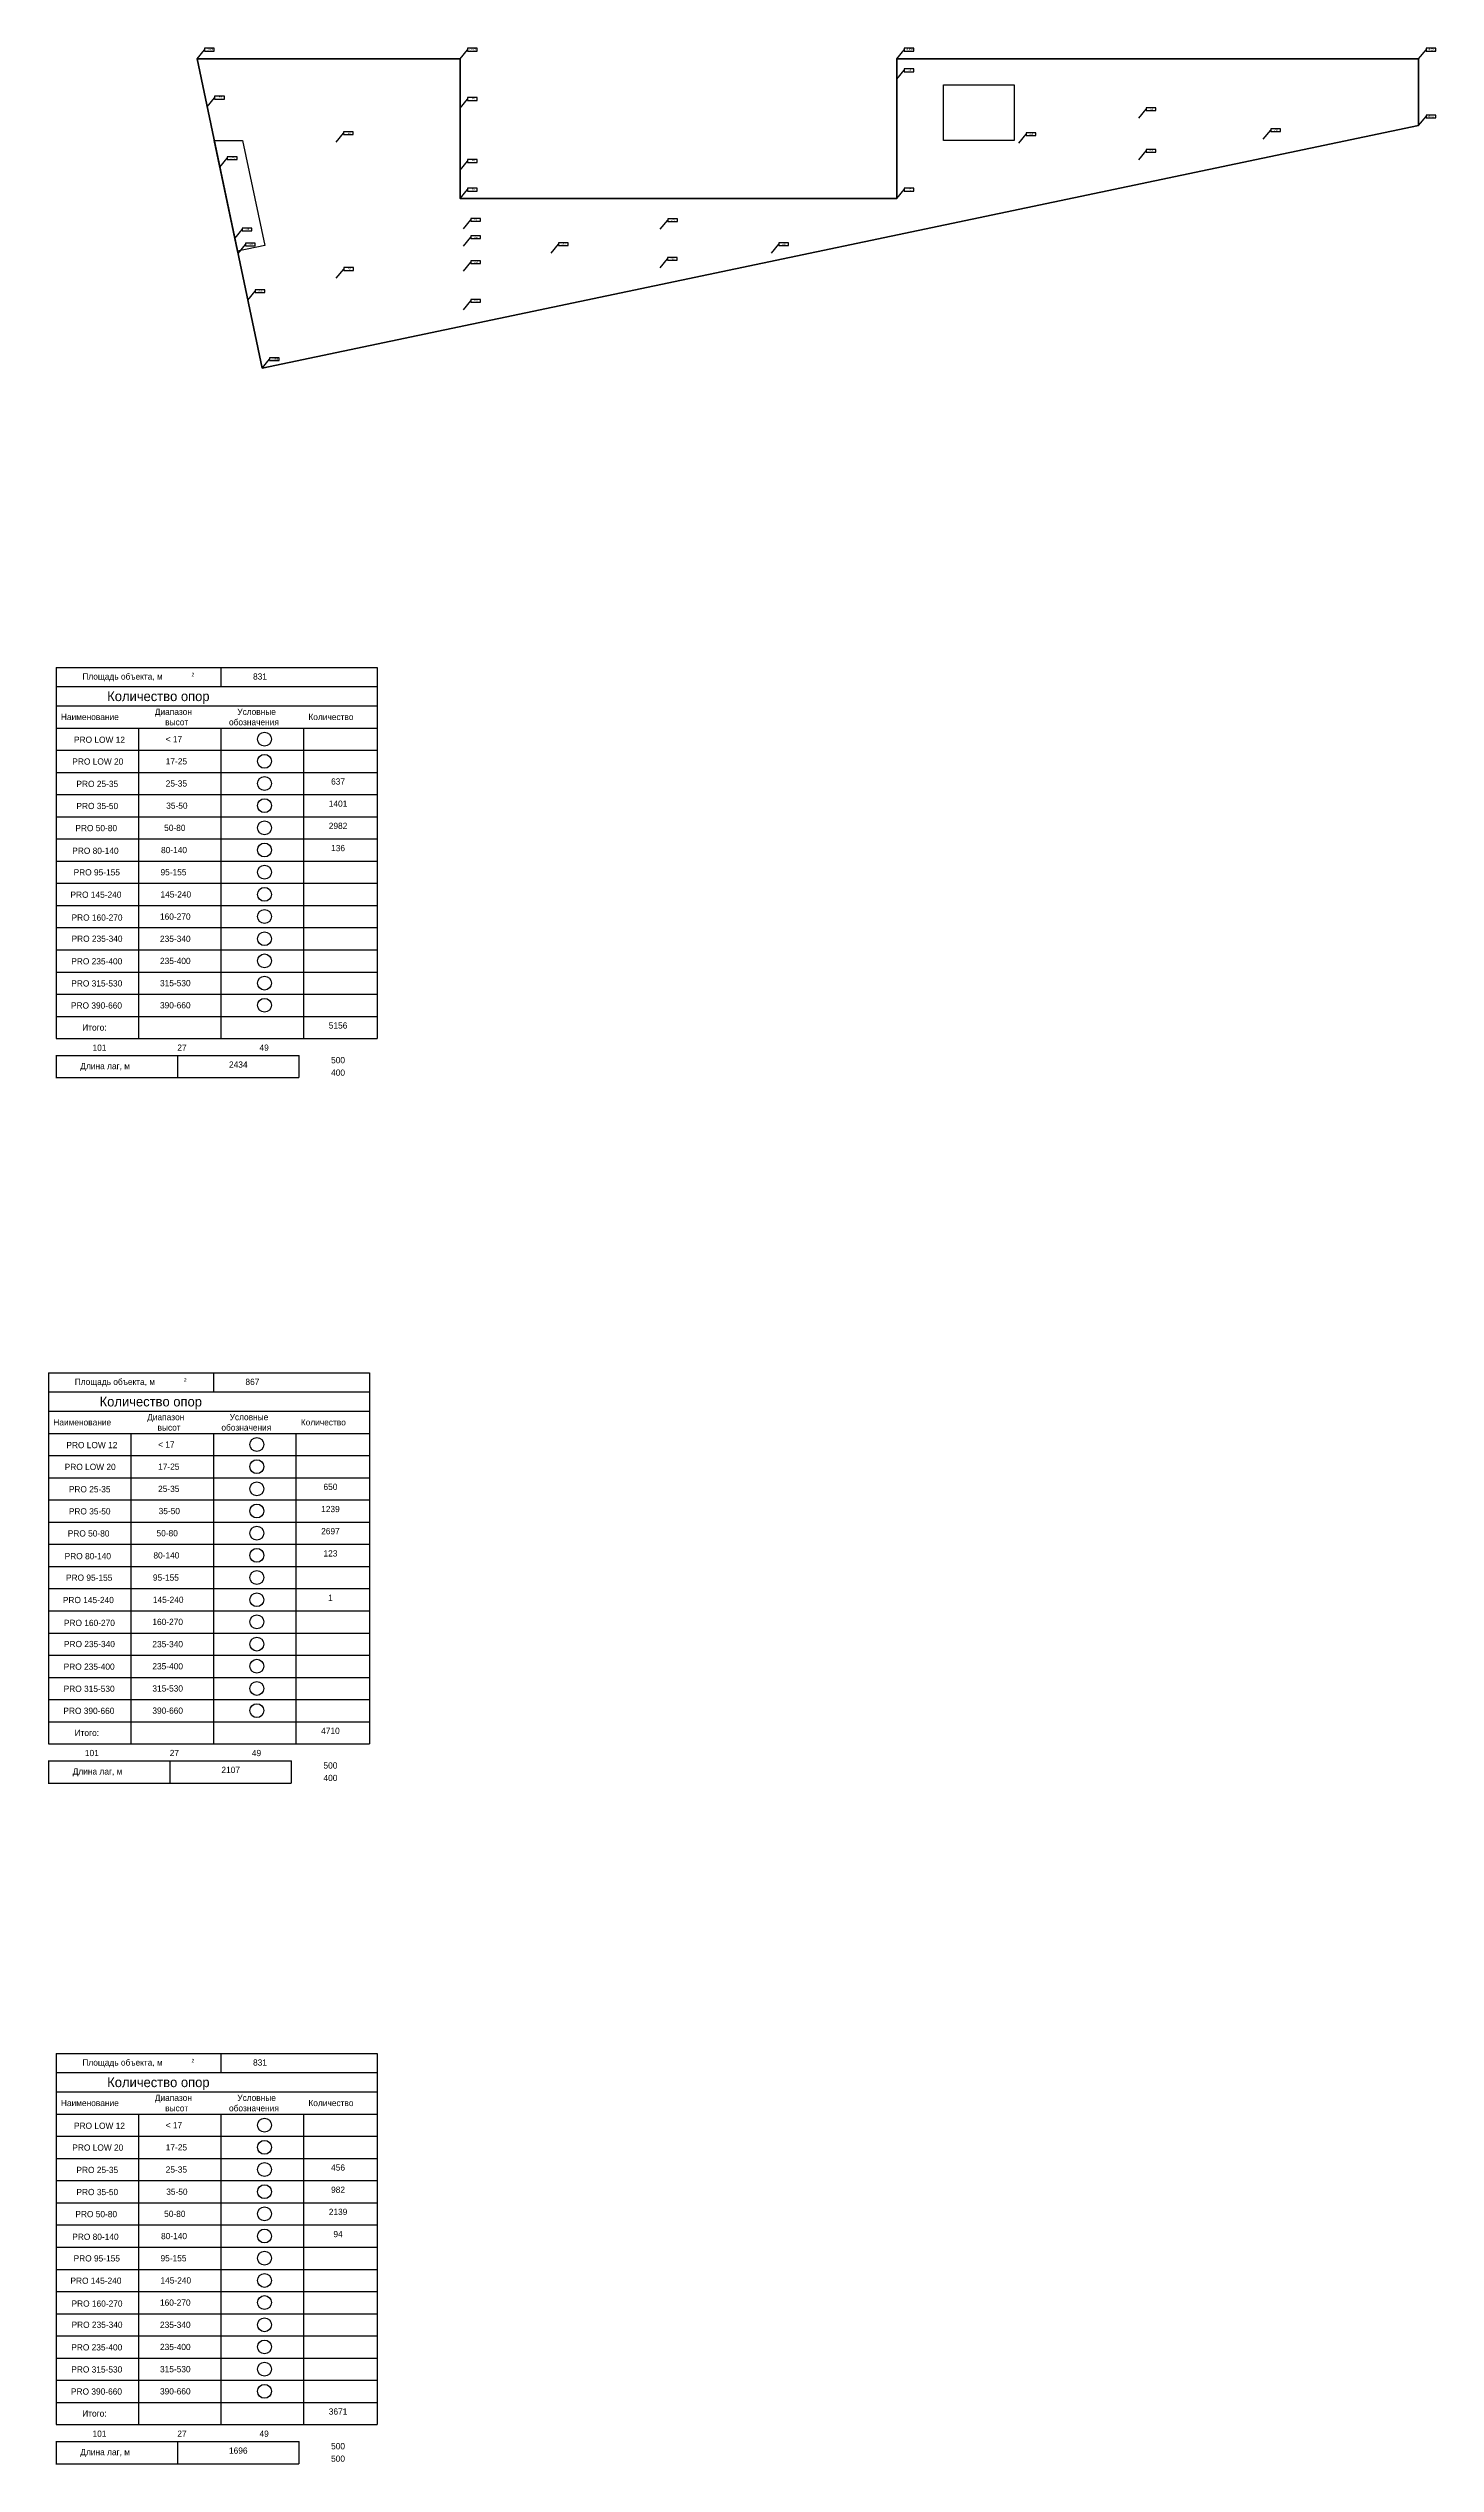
# Model space of a CAD drawing. Header units: millimetres. Extents: x 3543 to 412546, y -146359 to 38454.
# Drawn here: x 312423 to 412546, y -146359 to 27907 of the extents above; entities that cross this region are included whole.
import ezdxf
from ezdxf.enums import TextEntityAlignment as Align

# ---------------------------------------------------------------- set-up
doc = ezdxf.new("R2010")
doc.units = ezdxf.units.MM
doc.layers.add('контур', color=1, linetype='Continuous', lineweight=50)
doc.layers.add('областиvb', color=52, linetype='Continuous')
doc.styles.add('isocpeur', font='isocpeur.ttf')

# ---------------------------------------------------------------- blocks, each defined once
blk = doc.blocks.new('*U27')
at = {"color": 0}
for p, q in [((0, 0), (23168, 0)), ((0, 0), (0, -26779)), ((11903, 0), (11903, -1388)), ((23168, 0), (23168, -26779)), ((0, -1388), (23168, -1388)), ((0, -2776), (23168, -2776)), ((0, -4376), (23168, -4376)), ((5952, -4376), (5952, -26779)), ((11903, -4376), (11903, -26779)), ((17855, -4376), (17855, -26779)), ((0, -5976), (23168, -5976)), ((0, -7577), (23168, -7577)), ((0, -9177), (23168, -9177)), ((0, -10777), (23168, -10777)), ((0, -12377), (23168, -12377)), ((0, -13978), (23168, -13978)), ((0, -15578), (23168, -15578)), ((0, -17178), (23168, -17178)), ((0, -18778), (23168, -18778)), ((0, -20378), (23168, -20378)), ((0, -21979), (23168, -21979)), ((0, -23579), (23168, -23579)), ((0, -25179), (23168, -25179)), ((0, -26779), (23168, -26779)), ((-10, -28000), (17526, -28000)), ((-10, -29601), (17526, -29601)), ((-10, -29601), (17526, -29601)), ((0, -28000), (0, -29601)), ((0, -28000), (17535, -28000)), ((8758, -28000), (8758, -29601)), ((17526, -28000), (17526, -29601))]:
    blk.add_line(p, q, dxfattribs=at)
at = {"color": 221}
blk.add_circle((15039, -5175), 500, dxfattribs=at)
at = {"color": 2}
blk.add_circle((15039, -6775), 500, dxfattribs=at)
at = {"color": 1}
blk.add_circle((15039, -8375), 500, dxfattribs=at)
at = {"color": 92}
blk.add_circle((15039, -9976), 500, dxfattribs=at)
at = {"color": 131}
blk.add_circle((15039, -11576), 500, dxfattribs=at)
at = {"color": 30}
blk.add_circle((15039, -13176), 500, dxfattribs=at)
at = {"color": 160}
blk.add_circle((15039, -14776), 500, dxfattribs=at)
at = {"color": 60}
blk.add_circle((15039, -16377), 500, dxfattribs=at)
at = {"color": 134}
blk.add_circle((15039, -17977), 500, dxfattribs=at)
at = {"color": 42}
blk.add_circle((15039, -19577), 500, dxfattribs=at)
at = {"color": 26}
blk.add_circle((15039, -21177), 500, dxfattribs=at)
at = {"color": 82}
blk.add_circle((15039, -22777), 500, dxfattribs=at)
at = {"color": 163}
blk.add_circle((15039, -24378), 500, dxfattribs=at)
at = {"color": 0}
for s, height, p in [('Площадь объекта, м', 450, (1902, -881)), ('Количество опор', 700, (3693, -2432)), ('2', 250, (9777, -642)), ('Наименование', 450, (351, -3801)), ('Диапазон', 450, (7127, -3426)), ('Условные', 450, (13079, -3426)), ('Количество', 450, (18214, -3801)), ('высот', 450, (7877, -4176)), ('< 17', 450, (7915, -5401)), ('обозначения', 450, (12481, -4176)), ('17-25', 450, (7915, -7002)), ('25-35', 450, (7915, -8602)), ('35-50', 450, (7952, -10202)), ('50-80', 450, (7802, -11802)), ('80-140', 450, (7577, -13402)), ('95-155', 450, (7540, -15003)), ('145-240', 450, (7540, -16603)), ('160-270', 450, (7502, -18203)), ('235-340', 450, (7502, -19803)), ('315-530', 450, (7502, -23004)), ('235-400', 450, (7502, -21404)), ('390-660', 450, (7502, -24604)), ('Итого:', 450, (1888, -26204)), ('Длина лаг, м', 450, (1753, -28988))]:
    blk.add_text(s, height=height, dxfattribs=at).set_placement(p)
for s, p in [('PRO LOW 12', (3135, -5218)), ('PRO LOW 20', (3015, -6793)), ('PRO 25-35', (2977, -8406)), ('PRO 35-50', (2977, -9999)), ('PRO 50-80', (2900, -11593)), ('PRO 80-140', (2843, -13230)), ('PRO 95-155', (2939, -14785)), ('PRO 145-240', (2881, -16397)), ('PRO 160-270', (2958, -18049)), ('PRO 235-340', (2958, -19573)), ('PRO 235-400', (2939, -21205)), ('PRO 315-530', (2939, -22799)), ('PRO 390-660', (2919, -24393))]:
    blk.add_text(s, height=450, dxfattribs=at).set_placement(p, align=Align.MIDDLE)
at = {"linetype": 'ByBlock'}
for tag, p in [('AREA', (14719, -881)), ('1', (20351, -5258)), ('2', (20351, -6858)), ('3', (20351, -8458)), ('4', (20351, -10058)), ('5', (20351, -11659)), ('6', (20351, -13259)), ('7', (20351, -14859)), ('8', (20351, -16459)), ('9', (20351, -18059)), ('10', (20351, -19660)), ('11', (20351, -21260)), ('12', (20351, -22860)), ('13', (20351, -24460)), ('ITOG', (20351, -26061)), ('CHPOL', (3136, -27661)), ('DOSKA', (9087, -27661)), ('LAG', (15016, -27661)), ('VECTOR', (20351, -28561)), ('PERP', (20351, -29461))]:
    blk.add_attdef(tag, text='', height=450, dxfattribs=at).set_placement(p, align=Align.CENTER)
at = {"color": 0}
blk.add_attdef('LENGTH', text='', height=450, dxfattribs=at).set_placement((13152, -28882), align=Align.CENTER)
blk = doc.blocks.new('otmetka_oporvb')
at = {"linetype": 'ByBlock', "lineweight": -2}
blk.add_hatch(color=0, dxfattribs=at).paths.add_polyline_path([(-38, -32, 1), (38, 32, 1)])
at = {"color": 0, "linetype": 'ByBlock', "lineweight": -2}
blk.add_line((0, 0), (2142, 2596), dxfattribs=at)
at = {"color": 0}
blk.add_lwpolyline([(2142, 2196), (4942, 2196), (4942, 2996), (2142, 2996)], close=True, dxfattribs=at)
at = {"color": 0, "linetype": 'ByBlock', "lineweight": -2, "style": 'isocpeur'}
blk.add_attdef('OTM', text='', height=500, dxfattribs=at).set_placement((3600, 2639), align=Align.MIDDLE_CENTER)
blk = doc.blocks.new('*U28')
at = {"linetype": 'ByBlock', "lineweight": -2}
blk.add_hatch(color=0, dxfattribs=at).paths.add_polyline_path([(-38, -32, 1), (38, 32, 1)])
at = {"color": 0, "linetype": 'ByBlock', "lineweight": -2}
blk.add_line((0, 0), (2147, 2596), dxfattribs=at)
at = {"color": 0}
blk.add_lwpolyline([(2147, 2196), (4947, 2196), (4947, 2996), (2147, 2996)], close=True, dxfattribs=at)
at = {"color": 0, "linetype": 'ByBlock', "lineweight": -2, "style": 'isocpeur'}
blk.add_attdef('OTM', text='', height=500, dxfattribs=at).set_placement((3606, 2639), align=Align.MIDDLE_CENTER)
blk = doc.blocks.new('*U29')
at = {"linetype": 'ByBlock', "lineweight": -2}
blk.add_hatch(color=0, dxfattribs=at).paths.add_polyline_path([(-38, -32, 1), (38, 32, 1)])
at = {"color": 0, "linetype": 'ByBlock', "lineweight": -2}
blk.add_line((0, 0), (2158, 2596), dxfattribs=at)
at = {"color": 0}
blk.add_lwpolyline([(2158, 2196), (4958, 2196), (4958, 2996), (2158, 2996)], close=True, dxfattribs=at)
at = {"color": 0, "linetype": 'ByBlock', "lineweight": -2, "style": 'isocpeur'}
blk.add_attdef('OTM', text='', height=500, dxfattribs=at).set_placement((3617, 2639), align=Align.MIDDLE_CENTER)
blk = doc.blocks.new('*U30')
at = {"linetype": 'ByBlock', "lineweight": -2}
blk.add_hatch(color=0, dxfattribs=at).paths.add_polyline_path([(-38, -32, 1), (38, 32, 1)])
at = {"color": 0, "linetype": 'ByBlock', "lineweight": -2}
blk.add_line((0, 0), (2151, 2596), dxfattribs=at)
at = {"color": 0}
blk.add_lwpolyline([(2151, 2196), (4951, 2196), (4951, 2996), (2151, 2996)], close=True, dxfattribs=at)
at = {"color": 0, "linetype": 'ByBlock', "lineweight": -2, "style": 'isocpeur'}
blk.add_attdef('OTM', text='', height=500, dxfattribs=at).set_placement((3609, 2639), align=Align.MIDDLE_CENTER)

msp = doc.modelspace()

# ---------------------------------------------------------------- linework, layer by layer
at = {"layer": 'контур'}
msp.add_lwpolyline([(327852.2, 4826.4), (323165.9, 27157.8), (342148.7, 27157.8), (342148.7, 17060.4), (373648.6, 17060.4), (373648.6, 27157.8), (411310.3, 27157.8), (411310.3, 22339.3)], close=True, dxfattribs=at)
at = {"layer": 'областиvb'}
for points in [[(377021.4, 25271.5), (382122.4, 25271.5), (382122.4, 21258.6), (377021.4, 21258.6)], [(324404, 21258.3), (326441.1, 21258.3), (328044.7, 13688.5), (326079, 13276)]]:
    msp.add_lwpolyline(points, close=True, dxfattribs=at)

# ---------------------------------------------------------------- block references
at = {"xscale": 0.25, "yscale": 0.25, "zscale": 0.25}
for name, p, values in [('otmetka_oporvb', (323165.9, 27157.8), {'OTM': '+0.000'}), ('otmetka_oporvb', (342148.7, 27157.8), {'OTM': '+0.000'}), ('otmetka_oporvb', (373648.6, 27157.8), {'OTM': '+0.000'}), ('otmetka_oporvb', (411310.3, 27157.8), {'OTM': '+0.000'}), ('otmetka_oporvb', (373648.6, 25669.4), {'OTM': '-40'}), ('otmetka_oporvb', (323893, 23693.3), {'OTM': '-35'}), ('otmetka_oporvb', (342148.7, 23598.6), {'OTM': '-35'}), ('otmetka_oporvb', (391115, 22862), {'OTM': '-45'}), ('otmetka_oporvb', (411310.3, 22339.3), {'OTM': '+0.000'}), ('otmetka_oporvb', (333199, 21128.2), {'OTM': '-60'}), ('otmetka_oporvb', (382455, 21060.2), {'OTM': '-60'}), ('otmetka_oporvb', (400105.9, 21357.4), {'OTM': '-50'}), ('otmetka_oporvb', (324806.8, 19338.5), {'OTM': '-35'}), ('otmetka_oporvb', (342148.7, 19124.3), {'OTM': '-35'}), ('otmetka_oporvb', (391112.9, 19867.8), {'OTM': '-40'}), ('otmetka_oporvb', (342148.7, 17060.4), {'OTM': '-10'}), ('otmetka_oporvb', (373648.6, 17060.4), {'OTM': '-10'}), ('otmetka_oporvb', (325886.6, 14193), {'OTM': '-10'}), ('otmetka_oporvb', (342383.8, 14884.9), {'OTM': '-40'}), ('*U28', (342383.8, 13628.4), {'OTM': '-40'}), ('otmetka_oporvb', (356586.6, 14864.1), {'OTM': '-25'}), ('otmetka_oporvb', (326114.1, 13108.7), {'OTM': '-50'}), ('*U29', (342383.8, 11826.3), {'OTM': '-40'}), ('otmetka_oporvb', (348715, 13131.2), {'OTM': '-60'}), ('otmetka_oporvb', (356575.5, 12066.3), {'OTM': '-25'}), ('otmetka_oporvb', (364606.1, 13124.4), {'OTM': '-60'}), ('otmetka_oporvb', (326822.4, 9733.6), {'OTM': '-50'}), ('otmetka_oporvb', (333204.4, 11332.4), {'OTM': '-60'}), ('*U30', (342383.8, 9045.7), {'OTM': '-40'}), ('otmetka_oporvb', (327852.2, 4826.4), {'OTM': '+0.000'})]:
    msp.add_blockref(name, p, dxfattribs=at).add_auto_attribs(values)
for p, values in [((312982.5, -16758.7), {'3': '637', '4': '1401', '5': '2982', '6': '136', 'AREA': '831', 'ITOG': '5156', 'CHPOL': '101', 'DOSKA': '27', 'LAG': '49', 'VECTOR': '500', 'PERP': '400', 'LENGTH': '2434'}), ((312432.9, -67648.3), {'3': '650', '4': '1239', '5': '2697', '6': '123', '8': '1', 'AREA': '867', 'ITOG': '4710', 'CHPOL': '101', 'DOSKA': '27', 'LAG': '49', 'VECTOR': '500', 'PERP': '400', 'LENGTH': '2107'}), ((312982.5, -116758.7), {'3': '456', '4': '982', '5': '2139', '6': '94', 'AREA': '831', 'ITOG': '3671', 'CHPOL': '101', 'DOSKA': '27', 'LAG': '49', 'VECTOR': '500', 'PERP': '500', 'LENGTH': '1696'})]:
    msp.add_blockref('*U27', p).add_auto_attribs(values)

doc.saveas('drawing.dxf')
